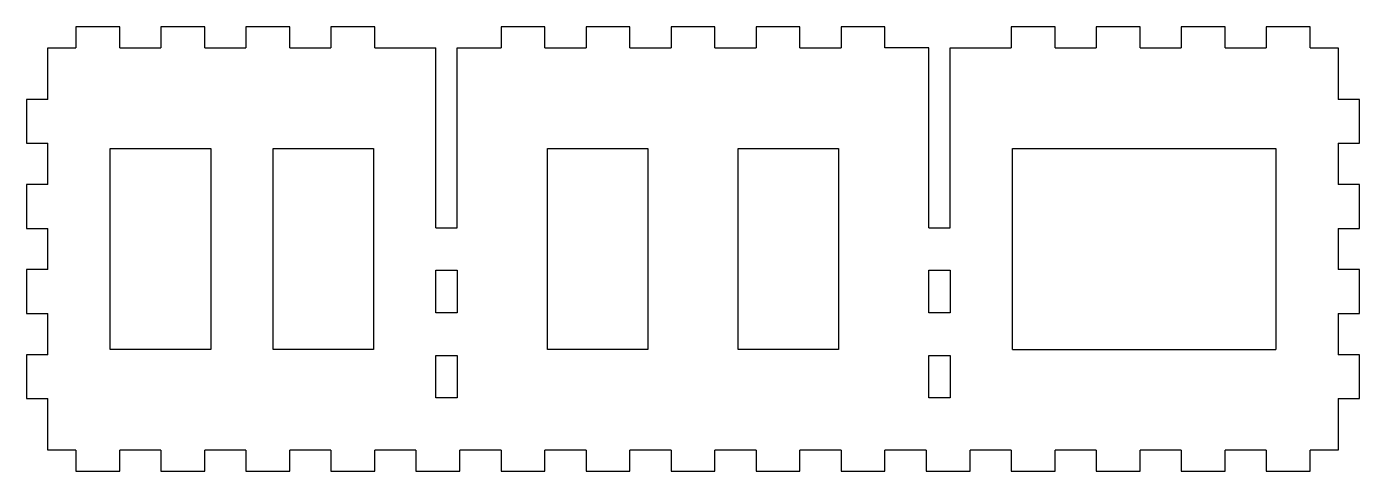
# Model space of a CAD drawing. Header units: millimetres. Extents: x -201 to 2280, y -214 to 290.
# Drawn here: x -135.15 to -127.31, y 265.7 to 268.31 of the extents above; entities that cross this region are included whole.
import ezdxf

# ---------------------------------------------------------------- set-up
doc = ezdxf.new("R2010")
doc.units = ezdxf.units.MM

msp = doc.modelspace()

# ---------------------------------------------------------------- linework, layer by layer
for p, q in [((-134.6032, 268.3089), (-134.8612, 268.3089)), ((-134.8612, 268.3089), (-134.8612, 268.1839)), ((-134.6032, 268.1839), (-134.6032, 268.3089)), ((-134.1032, 268.3089), (-134.3612, 268.3089)), ((-134.3612, 268.3089), (-134.3612, 268.1839)), ((-134.1032, 268.1839), (-134.1032, 268.3089)), ((-133.6032, 268.3089), (-133.8612, 268.3089)), ((-133.8612, 268.3089), (-133.8612, 268.1839)), ((-133.6032, 268.1839), (-133.6032, 268.3089)), ((-133.1032, 268.3089), (-133.3612, 268.3089)), ((-133.3612, 268.3089), (-133.3612, 268.1839)), ((-133.1032, 268.1839), (-133.1032, 268.3089)), ((-132.1032, 268.3089), (-132.3612, 268.3089)), ((-132.3612, 268.3089), (-132.3612, 268.1839)), ((-132.1032, 268.1839), (-132.1032, 268.3089)), ((-131.6032, 268.3089), (-131.8612, 268.3089)), ((-131.8612, 268.3089), (-131.8612, 268.1839)), ((-131.6032, 268.1839), (-131.6032, 268.3089)), ((-131.1032, 268.3089), (-131.3612, 268.3089)), ((-131.3612, 268.3089), (-131.3612, 268.1839)), ((-131.1032, 268.1839), (-131.1032, 268.3089)), ((-130.6032, 268.3089), (-130.8612, 268.3089)), ((-130.8612, 268.3089), (-130.8612, 268.1839)), ((-130.6032, 268.1839), (-130.6032, 268.3089)), ((-130.1032, 268.3089), (-130.3612, 268.3089)), ((-130.3612, 268.3089), (-130.3612, 268.1839)), ((-130.1032, 268.1839), (-130.1032, 268.3089)), ((-129.1032, 268.3089), (-129.3612, 268.3089)), ((-129.3612, 268.3089), (-129.3612, 268.1839)), ((-129.1032, 268.1839), (-129.1032, 268.3089)), ((-128.6032, 268.3089), (-128.8612, 268.3089)), ((-128.8612, 268.3089), (-128.8612, 268.1839)), ((-128.6032, 268.1839), (-128.6032, 268.3089)), ((-128.1032, 268.3089), (-128.3612, 268.3089)), ((-128.3612, 268.3089), (-128.3612, 268.1839)), ((-128.1032, 268.1839), (-128.1032, 268.3089)), ((-127.6032, 268.3089), (-127.8612, 268.3089)), ((-127.8612, 268.3089), (-127.8612, 268.1839)), ((-127.6032, 268.1839), (-127.6032, 268.3089)), ((-135.0255, 267.8818), (-135.0255, 268.1839)), ((-135.0255, 268.1839), (-134.8612, 268.1839)), ((-134.6032, 268.1839), (-134.3612, 268.1839)), ((-134.1032, 268.1839), (-133.8612, 268.1839)), ((-133.6032, 268.1839), (-133.3612, 268.1839)), ((-133.1032, 268.1839), (-132.7445, 268.1839)), ((-132.7445, 267.1278), (-132.7445, 268.1839)), ((-132.6195, 267.1278), (-132.6195, 268.1839)), ((-132.6195, 268.1839), (-132.3612, 268.1839)), ((-132.1032, 268.1839), (-131.8612, 268.1839)), ((-131.6032, 268.1839), (-131.3612, 268.1839)), ((-131.1032, 268.1839), (-130.8612, 268.1839)), ((-130.6032, 268.1839), (-130.3612, 268.1839)), ((-129.8449, 268.1839), (-130.1032, 268.1839)), ((-129.8449, 267.1278), (-129.8449, 268.1839)), ((-129.7199, 267.1278), (-129.7199, 268.1839)), ((-129.7199, 268.1839), (-129.3612, 268.1839)), ((-129.1032, 268.1839), (-128.8612, 268.1839)), ((-128.6032, 268.1839), (-128.3612, 268.1839)), ((-128.1032, 268.1839), (-127.8612, 268.1839)), ((-127.6032, 268.1839), (-127.4389, 268.1839)), ((-127.4389, 268.1839), (-127.4389, 267.8818)), ((-135.0255, 267.8818), (-135.1505, 267.8818)), ((-135.1505, 267.8818), (-135.1505, 267.6238)), ((-127.3139, 267.8818), (-127.4389, 267.8818)), ((-127.3139, 267.6238), (-127.3139, 267.8818)), ((-135.1505, 267.6238), (-135.0255, 267.6238)), ((-135.0255, 267.3818), (-135.0255, 267.6238)), ((-127.4389, 267.6238), (-127.4389, 267.3818)), ((-127.4389, 267.6238), (-127.3139, 267.6238)), ((-134.6589, 266.4122), (-134.6589, 267.5933)), ((-134.6589, 267.5933), (-134.0683, 267.5933)), ((-134.0683, 267.5933), (-134.0683, 266.4122)), ((-133.7017, 266.4122), (-133.7017, 267.5933)), ((-133.7017, 267.5933), (-133.1111, 267.5933)), ((-133.1111, 267.5933), (-133.1111, 266.4122)), ((-132.0883, 266.4122), (-132.0883, 267.5933)), ((-132.0883, 267.5933), (-131.4978, 267.5933)), ((-131.4978, 267.5933), (-131.4978, 266.4122)), ((-130.9666, 266.4122), (-130.9666, 267.5933)), ((-130.9666, 267.5933), (-130.3761, 267.5933)), ((-130.3761, 267.5933), (-130.3761, 266.4122)), ((-129.3533, 266.4122), (-129.3533, 267.5933)), ((-129.3533, 267.5933), (-127.8055, 267.5933)), ((-127.8055, 267.5933), (-127.8055, 266.4122)), ((-135.0255, 267.3818), (-135.1505, 267.3818)), ((-135.1505, 267.3818), (-135.1505, 267.1238)), ((-127.3139, 267.3818), (-127.4389, 267.3818)), ((-127.3139, 267.1238), (-127.3139, 267.3818)), ((-135.1505, 267.1238), (-135.0255, 267.1238)), ((-135.0255, 266.8818), (-135.0255, 267.1238)), ((-132.7445, 267.1278), (-132.6195, 267.1278)), ((-129.8449, 267.1278), (-129.7199, 267.1278)), ((-127.4389, 267.1238), (-127.4389, 266.8818)), ((-127.4389, 267.1238), (-127.3139, 267.1238)), ((-135.0255, 266.8818), (-135.1505, 266.8818)), ((-135.1505, 266.8818), (-135.1505, 266.6238)), ((-132.7445, 266.8778), (-132.6195, 266.8778)), ((-132.7445, 266.6278), (-132.7445, 266.8778)), ((-132.6195, 266.8778), (-132.6195, 266.6278)), ((-129.8449, 266.8778), (-129.7199, 266.8778)), ((-129.8449, 266.6278), (-129.8449, 266.8778)), ((-129.7199, 266.8778), (-129.7199, 266.6278)), ((-127.3139, 266.8818), (-127.4389, 266.8818)), ((-127.3139, 266.6238), (-127.3139, 266.8818)), ((-135.1505, 266.6238), (-135.0255, 266.6238)), ((-135.0255, 266.3818), (-135.0255, 266.6238)), ((-132.6195, 266.6278), (-132.7445, 266.6278)), ((-129.7199, 266.6278), (-129.8449, 266.6278)), ((-127.4389, 266.6238), (-127.4389, 266.3818)), ((-127.4389, 266.6238), (-127.3139, 266.6238)), ((-135.0255, 266.3818), (-135.1505, 266.3818)), ((-135.1505, 266.3818), (-135.1505, 266.1238)), ((-134.0683, 266.4122), (-134.6589, 266.4122)), ((-133.1111, 266.4122), (-133.7017, 266.4122)), ((-132.7445, 266.3778), (-132.6195, 266.3778)), ((-132.7445, 266.1278), (-132.7445, 266.3778)), ((-132.6195, 266.3778), (-132.6195, 266.1278)), ((-131.4978, 266.4122), (-132.0883, 266.4122)), ((-130.3761, 266.4122), (-130.9666, 266.4122)), ((-129.8449, 266.3778), (-129.7199, 266.3778)), ((-129.8449, 266.1278), (-129.8449, 266.3778)), ((-129.7199, 266.3778), (-129.7199, 266.1278)), ((-129.3533, 266.4122), (-127.8055, 266.4122)), ((-127.3139, 266.3818), (-127.4389, 266.3818)), ((-127.3139, 266.1238), (-127.3139, 266.3818)), ((-135.1505, 266.1238), (-135.0255, 266.1238)), ((-135.0255, 265.8217), (-135.0255, 266.1238)), ((-132.6195, 266.1278), (-132.7445, 266.1278)), ((-129.7199, 266.1278), (-129.8449, 266.1278)), ((-127.4389, 266.1238), (-127.4389, 265.8217)), ((-127.4389, 266.1238), (-127.3139, 266.1238)), ((-134.8612, 265.8217), (-135.0255, 265.8217)), ((-134.8612, 265.8217), (-134.8612, 265.6967)), ((-134.6032, 265.6967), (-134.6032, 265.8217)), ((-134.3612, 265.8217), (-134.6032, 265.8217)), ((-134.3612, 265.8217), (-134.3612, 265.6967)), ((-134.1032, 265.6967), (-134.1032, 265.8217)), ((-133.8612, 265.8217), (-134.1032, 265.8217)), ((-133.8612, 265.8217), (-133.8612, 265.6967)), ((-133.6032, 265.6967), (-133.6032, 265.8217)), ((-133.3612, 265.8217), (-133.6032, 265.8217)), ((-133.3612, 265.8217), (-133.3612, 265.6967)), ((-133.1032, 265.6967), (-133.1032, 265.8217)), ((-132.8612, 265.8217), (-133.1032, 265.8217)), ((-132.8612, 265.8217), (-132.8612, 265.6967)), ((-132.6032, 265.6967), (-132.6032, 265.8217)), ((-132.3612, 265.8217), (-132.6032, 265.8217)), ((-132.3612, 265.8217), (-132.3612, 265.6967)), ((-132.1032, 265.6967), (-132.1032, 265.8217)), ((-131.8612, 265.8217), (-132.1032, 265.8217)), ((-131.8612, 265.8217), (-131.8612, 265.6967)), ((-131.6032, 265.6967), (-131.6032, 265.8217)), ((-131.3612, 265.8217), (-131.6032, 265.8217)), ((-131.3612, 265.8217), (-131.3612, 265.6967)), ((-131.1032, 265.6967), (-131.1032, 265.8217)), ((-130.8612, 265.8217), (-131.1032, 265.8217)), ((-130.8612, 265.8217), (-130.8612, 265.6967)), ((-130.6032, 265.6967), (-130.6032, 265.8217)), ((-130.3612, 265.8217), (-130.6032, 265.8217)), ((-130.3612, 265.8217), (-130.3612, 265.6967)), ((-130.1032, 265.6967), (-130.1032, 265.8217)), ((-129.8612, 265.8217), (-130.1032, 265.8217)), ((-129.8612, 265.8217), (-129.8612, 265.6967)), ((-129.6032, 265.6967), (-129.6032, 265.8217)), ((-129.3612, 265.8217), (-129.6032, 265.8217)), ((-129.3612, 265.8217), (-129.3612, 265.6967)), ((-129.1032, 265.6967), (-129.1032, 265.8217)), ((-128.8612, 265.8217), (-129.1032, 265.8217)), ((-128.8612, 265.8217), (-128.8612, 265.6967)), ((-128.6032, 265.6967), (-128.6032, 265.8217)), ((-128.3612, 265.8217), (-128.6032, 265.8217)), ((-128.3612, 265.8217), (-128.3612, 265.6967)), ((-128.1032, 265.6967), (-128.1032, 265.8217)), ((-127.8612, 265.8217), (-128.1032, 265.8217)), ((-127.8612, 265.8217), (-127.8612, 265.6967)), ((-127.6032, 265.6967), (-127.6032, 265.8217)), ((-127.4389, 265.8217), (-127.6032, 265.8217)), ((-134.8612, 265.6967), (-134.6032, 265.6967)), ((-134.3612, 265.6967), (-134.1032, 265.6967)), ((-133.8612, 265.6967), (-133.6032, 265.6967)), ((-133.3612, 265.6967), (-133.1032, 265.6967)), ((-132.8612, 265.6967), (-132.6032, 265.6967)), ((-132.3612, 265.6967), (-132.1032, 265.6967)), ((-131.8612, 265.6967), (-131.6032, 265.6967)), ((-131.3612, 265.6967), (-131.1032, 265.6967)), ((-130.8612, 265.6967), (-130.6032, 265.6967)), ((-130.3612, 265.6967), (-130.1032, 265.6967)), ((-129.8612, 265.6967), (-129.6032, 265.6967)), ((-129.3612, 265.6967), (-129.1032, 265.6967)), ((-128.8612, 265.6967), (-128.6032, 265.6967)), ((-128.3612, 265.6967), (-128.1032, 265.6967)), ((-127.8612, 265.6967), (-127.6032, 265.6967))]:
    msp.add_line(p, q)

doc.saveas('drawing.dxf')
